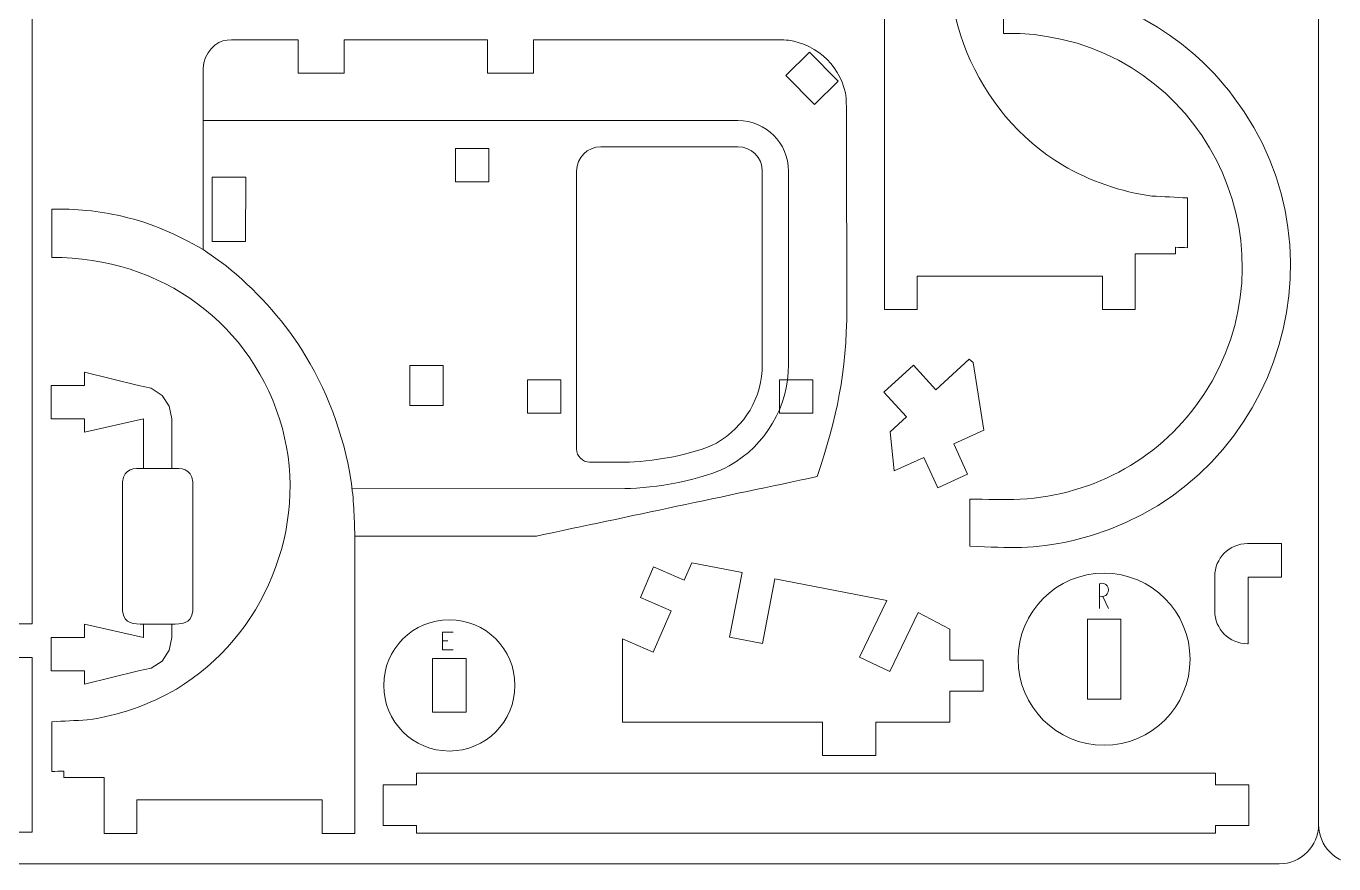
# Model space of a CAD drawing. Header units: centimetres. Extents: x -47.5 to 47.5, y -14.5 to 14.5.
# Drawn here: x -38.37 to -28.38, y -14.5 to -8.1 of the extents above; entities that cross this region are included whole.
import ezdxf

# ---------------------------------------------------------------- set-up
doc = ezdxf.new("R2010")
doc.units = ezdxf.units.CM
doc.header["$MEASUREMENT"] = 0
doc.layers.add('Camada 1', color=7, linetype='Continuous')

msp = doc.modelspace()

# ---------------------------------------------------------------- linework, layer by layer
at = {"layer": 'Camada 1', "color": 6, "lineweight": 9}
for points in [[(-47.2, 14.5), (-47.2, 14.5), (-28.8, 14.5), (-28.8, 14.5), (-28.8, 14.5), (-28.635, 14.5), (-28.5, 14.365), (-28.5, 14.2), (-28.5, 14.2), (-28.5, 14.2), (-28.5, -14.2), (-28.5, -14.2), (-28.5, -14.2), (-28.5, -14.365), (-28.635, -14.5), (-28.8, -14.5), (-28.8, -14.5), (-28.8, -14.5), (-47.2, -14.5), (-47.2, -14.5), (-47.2, -14.5), (-47.365, -14.5), (-47.5, -14.365), (-47.5, -14.2), (-47.5, -14.2), (-47.5, -14.2), (-47.5, 14.2), (-47.5, 14.2), (-47.5, 14.2), (-47.5, 14.365), (-47.365, 14.5), (-47.2, 14.5)], [(-28.2, 14.5), (-28.2, 14.5), (-9.8, 14.5), (-9.8, 14.5), (-9.8, 14.5), (-9.635, 14.5), (-9.5, 14.365), (-9.5, 14.2), (-9.5, 14.2), (-9.5, 14.2), (-9.5, -14.2), (-9.5, -14.2), (-9.5, -14.2), (-9.5, -14.365), (-9.635, -14.5), (-9.8, -14.5), (-9.8, -14.5), (-9.8, -14.5), (-28.2, -14.5), (-28.2, -14.5), (-28.2, -14.5), (-28.365, -14.5), (-28.5, -14.365), (-28.5, -14.2), (-28.5, -14.2), (-28.5, -14.2), (-28.5, 14.2), (-28.5, 14.2), (-28.5, 14.2), (-28.5, 14.365), (-28.365, 14.5), (-28.2, 14.5)]]:
    msp.add_open_spline(points, degree=3, knots=[0, 0, 0, 0, 0.1111111, 0.1111111, 0.1111111, 0.1111111, 0.2222222, 0.2222222, 0.2222222, 0.2222222, 0.3333333, 0.3333333, 0.3333333, 0.3333333, 0.4444444, 0.4444444, 0.4444444, 0.4444444, 0.5555556, 0.5555556, 0.5555556, 0.5555556, 0.6666667, 0.6666667, 0.6666667, 0.6666667, 0.7777778, 0.7777778, 0.7777778, 0.7777778, 1, 1, 1, 1], dxfattribs=at)
at = {"layer": 'Camada 1', "lineweight": 9}
for points, knots in [([(-38.73346, -0.84361), (-38.73346, -0.84361), (-38.73346, -0.58864), (-38.73346, -0.58864), (-38.73346, -0.58864), (-38.73346, -0.58864), (-38.32315, -0.58864), (-38.32315, -0.58864), (-38.32315, -0.58864), (-38.32315, -0.58864), (-38.32315, 5.99227), (-38.32315, 5.99227), (-38.32315, 5.99227), (-38.32315, 5.99227), (-37.48981, 5.99227), (-37.48981, 5.99227), (-37.48981, 5.99227), (-37.48981, 5.99227), (-37.4898, 8.38481), (-37.4898, 8.38481), (-37.4898, 8.38481), (-37.4898, 8.38481), (-38.18663, 8.38481), (-38.18663, 8.38481), (-38.18663, 8.38481), (-38.18663, 8.38481), (-38.18663, 7.891), (-38.18663, 7.891), (-38.18663, 7.891), (-38.18663, 7.891), (-38.4416, 7.891), (-38.4416, 7.891), (-38.4416, 7.891), (-38.4416, 7.891), (-38.4416, 8.38481), (-38.4416, 8.38481), (-38.4416, 8.38481), (-38.4416, 8.38481), (-39.14996, 8.3848), (-39.14996, 8.3848), (-39.14996, 8.3848), (-39.14996, 8.3848), (-39.14996, 8.19723), (-39.14996, 8.19723), (-39.14996, 8.19723), (-39.14996, 8.19723), (-39.55409, 8.19723), (-39.55409, 8.19723), (-39.55409, 8.19723), (-39.55409, 8.19723), (-39.55409, 7.68285), (-39.55409, 7.68285), (-39.55409, 7.68285), (-39.55409, 7.68285), (-39.76219, 7.68285), (-39.76219, 7.68285), (-39.76219, 7.68285), (-39.76219, 7.68285), (-39.76219, 7.3004), (-39.76219, 7.3004), (-39.76219, 7.3004), (-39.76219, 7.3004), (-39.9703, 7.3004), (-39.9703, 7.3004), (-39.9703, 7.3004), (-39.9703, 7.3004), (-39.9703, 6.91796), (-39.9703, 6.91796), (-39.9703, 6.91796), (-39.9703, 6.91796), (-40.17841, 6.91796), (-40.17841, 6.91796), (-40.17841, 6.91796), (-40.17841, 6.91796), (-40.17841, 6.53551), (-40.17841, 6.53551), (-40.17841, 6.53551), (-40.17841, 6.53551), (-40.38651, 6.53551), (-40.38651, 6.53551), (-40.38651, 6.53551), (-40.38651, 6.53551), (-40.38651, 6.15306), (-40.38651, 6.15306), (-40.38651, 6.15306), (-40.38651, 6.15306), (-39.16269, 6.15306), (-39.16269, 6.15306), (-39.16269, 6.15306), (-39.16269, 6.15306), (-39.16269, 5.8981), (-39.16269, 5.8981), (-39.16269, 5.8981), (-39.16269, 5.8981), (-40.38651, 5.8981), (-40.38651, 5.8981), (-40.38651, 5.8981), (-40.38651, 5.8981), (-40.38651, 5.59214), (-40.38651, 5.59214), (-40.38651, 5.59214), (-40.38651, 5.59214), (-40.17841, 5.59214), (-40.17841, 5.59214), (-40.17841, 5.59214), (-40.17841, 5.59214), (-40.17841, 5.28619), (-40.17841, 5.28619), (-40.17841, 5.28619), (-40.17841, 5.28619), (-39.9703, 5.28619), (-39.9703, 5.28619), (-39.9703, 5.28619), (-39.9703, 5.28619), (-39.9703, 4.98023), (-39.9703, 4.98023), (-39.9703, 4.98023), (-39.9703, 4.98023), (-39.76219, 4.98023), (-39.76219, 4.98023), (-39.76219, 4.98023), (-39.76219, 4.98023), (-39.76219, 4.36832), (-39.76219, 4.36832), (-39.76219, 4.36832), (-39.76219, 4.36832), (-39.55409, 4.36832), (-39.55409, 4.36832), (-39.55409, 4.36832), (-39.55409, 4.36832), (-39.5541, -14.00416), (-39.5541, -14.00416), (-39.5541, -14.00416), (-39.5541, -14.00416), (-39.28213, -14.00416), (-39.28213, -14.00416), (-39.28213, -14.00416), (-39.28213, -14.00416), (-39.28213, -14.25912), (-39.28213, -14.25912), (-39.28213, -14.25912), (-39.28213, -14.25912), (-39.01017, -14.25913), (-39.01017, -14.25913), (-39.01017, -14.25913), (-39.01017, -14.25913), (-39.01017, -14.00416), (-39.01017, -14.00416), (-39.01017, -14.00416), (-39.01017, -14.00416), (-38.73821, -14.00416), (-38.73821, -14.00416), (-38.73821, -14.00416), (-38.73821, -14.00416), (-38.73821, -14.25913), (-38.73821, -14.25913), (-38.73821, -14.25913), (-38.73821, -14.25913), (-38.32316, -14.25913), (-38.32316, -14.25913), (-38.32316, -14.25913), (-38.32316, -14.25913), (-38.32316, -12.92312), (-38.32316, -12.92312), (-38.32316, -12.92312), (-38.32316, -12.92312), (-38.73347, -12.92312), (-38.73347, -12.92312), (-38.73347, -12.92312), (-38.73347, -12.92312), (-38.73347, -12.66816), (-38.73347, -12.66816), (-38.73347, -12.66816), (-38.73347, -12.66816), (-38.32316, -12.66816), (-38.32316, -12.66816), (-38.32316, -12.66816), (-38.32316, -12.66816), (-38.32315, -4.13433), (-38.32315, -4.13433), (-38.32315, -4.13433), (-38.32315, -4.13433), (-38.73346, -4.13433), (-38.73346, -4.13433), (-38.73346, -4.13433), (-38.73346, -4.13433), (-38.73346, -3.87123), (-38.73346, -3.87123), (-38.73346, -3.87123), (-38.73346, -3.87123), (-38.32315, -3.87123), (-38.32315, -3.87123), (-38.32315, -3.87123), (-38.32315, -3.87123), (-38.32315, -0.84361), (-38.32315, -0.84361), (-38.32315, -0.84361), (-38.32315, -0.84361), (-38.73346, -0.84361), (-38.73346, -0.84361)], [0, 0, 0, 0, 0.0196078, 0.0196078, 0.0196078, 0.0196078, 0.0392157, 0.0392157, 0.0392157, 0.0392157, 0.0588235, 0.0588235, 0.0588235, 0.0588235, 0.0784314, 0.0784314, 0.0784314, 0.0784314, 0.0980392, 0.0980392, 0.0980392, 0.0980392, 0.1176471, 0.1176471, 0.1176471, 0.1176471, 0.1372549, 0.1372549, 0.1372549, 0.1372549, 0.1568627, 0.1568627, 0.1568627, 0.1568627, 0.1764706, 0.1764706, 0.1764706, 0.1764706, 0.1960784, 0.1960784, 0.1960784, 0.1960784, 0.2156863, 0.2156863, 0.2156863, 0.2156863, 0.2352941, 0.2352941, 0.2352941, 0.2352941, 0.254902, 0.254902, 0.254902, 0.254902, 0.2745098, 0.2745098, 0.2745098, 0.2745098, 0.2941176, 0.2941176, 0.2941176, 0.2941176, 0.3137255, 0.3137255, 0.3137255, 0.3137255, 0.3333333, 0.3333333, 0.3333333, 0.3333333, 0.3529412, 0.3529412, 0.3529412, 0.3529412, 0.372549, 0.372549, 0.372549, 0.372549, 0.3921569, 0.3921569, 0.3921569, 0.3921569, 0.4117647, 0.4117647, 0.4117647, 0.4117647, 0.4313725, 0.4313725, 0.4313725, 0.4313725, 0.4509804, 0.4509804, 0.4509804, 0.4509804, 0.4705882, 0.4705882, 0.4705882, 0.4705882, 0.4901961, 0.4901961, 0.4901961, 0.4901961, 0.5098039, 0.5098039, 0.5098039, 0.5098039, 0.5294118, 0.5294118, 0.5294118, 0.5294118, 0.5490196, 0.5490196, 0.5490196, 0.5490196, 0.5686275, 0.5686275, 0.5686275, 0.5686275, 0.5882353, 0.5882353, 0.5882353, 0.5882353, 0.6078431, 0.6078431, 0.6078431, 0.6078431, 0.627451, 0.627451, 0.627451, 0.627451, 0.6470588, 0.6470588, 0.6470588, 0.6470588, 0.6666667, 0.6666667, 0.6666667, 0.6666667, 0.6862745, 0.6862745, 0.6862745, 0.6862745, 0.7058824, 0.7058824, 0.7058824, 0.7058824, 0.7254902, 0.7254902, 0.7254902, 0.7254902, 0.745098, 0.745098, 0.745098, 0.745098, 0.7647059, 0.7647059, 0.7647059, 0.7647059, 0.7843137, 0.7843137, 0.7843137, 0.7843137, 0.8039216, 0.8039216, 0.8039216, 0.8039216, 0.8235294, 0.8235294, 0.8235294, 0.8235294, 0.8431373, 0.8431373, 0.8431373, 0.8431373, 0.8627451, 0.8627451, 0.8627451, 0.8627451, 0.8823529, 0.8823529, 0.8823529, 0.8823529, 0.9019608, 0.9019608, 0.9019608, 0.9019608, 0.9215686, 0.9215686, 0.9215686, 0.9215686, 0.9411765, 0.9411765, 0.9411765, 0.9411765, 0.9607843, 0.9607843, 0.9607843, 0.9607843, 1, 1, 1, 1]), ([(-35.05986, -4.2069), (-34.43342, -4.2069), (-33.80698, -4.2069), (-33.18055, -4.2069), (-33.18055, -4.2069), (-33.18055, -4.29189), (-33.18055, -4.37688), (-33.18055, -4.46187), (-33.18055, -4.46187), (-33.06375, -4.46187), (-32.94696, -4.46187), (-32.83016, -4.46187), (-32.83016, -4.46187), (-32.83016, -4.37688), (-32.83016, -4.29189), (-32.83016, -4.2069), (-32.83016, -4.2069), (-32.46496, -4.2069), (-32.09978, -4.2069), (-31.73458, -4.2069), (-31.73458, -4.2069), (-31.73458, -4.29189), (-31.73458, -4.37688), (-31.73458, -4.46187), (-31.73458, -4.46187), (-31.61779, -4.46187), (-31.501, -4.46187), (-31.3842, -4.46187), (-31.3842, -4.46187), (-31.3842, -4.37688), (-31.3842, -4.29189), (-31.3842, -4.2069), (-31.3842, -4.2069), (-31.20287, -4.20766), (-31.02155, -4.20842), (-30.84023, -4.20917), (-30.84023, -4.20917), (-30.75632, -4.21607), (-30.66262, -4.30777), (-30.65849, -4.42615), (-30.65849, -4.42615), (-30.65849, -4.88683), (-30.65849, -5.34751), (-30.65849, -5.80819), (-30.65849, -5.80819), (-30.43949, -5.69088), (-30.29785, -5.61575), (-30.03592, -5.55445), (-30.03592, -5.55445), (-29.86532, -5.51452), (-29.67632, -5.49562), (-29.50216, -5.50116), (-29.50216, -5.50116), (-29.50216, -5.62392), (-29.50216, -5.74668), (-29.50216, -5.86944), (-29.50216, -5.86944), (-30.34103, -5.86471), (-31.04484, -6.38092), (-31.2628, -7.17632), (-31.2628, -7.17632), (-31.46897, -7.9287), (-31.12001, -8.76685), (-30.45356, -9.16511), (-30.45356, -9.16511), (-30.25628, -9.283), (-30.00139, -9.37137), (-29.77348, -9.4009), (-29.77348, -9.4009), (-29.68305, -9.40558), (-29.5926, -9.41026), (-29.50216, -9.41494), (-29.50216, -9.41494), (-29.50216, -9.54163), (-29.50216, -9.66831), (-29.50216, -9.795), (-29.50216, -9.795), (-29.53241, -9.79404), (-29.56266, -9.79308), (-29.5929, -9.79212), (-29.5929, -9.79212), (-29.5929, -9.80847), (-29.5929, -9.82482), (-29.5929, -9.84118), (-29.5929, -9.84118), (-29.69562, -9.84118), (-29.79834, -9.84118), (-29.90106, -9.84118), (-29.90106, -9.84118), (-29.90106, -9.98325), (-29.90106, -10.12534), (-29.90106, -10.26742), (-29.90106, -10.26742), (-29.98443, -10.26742), (-30.06781, -10.26742), (-30.15118, -10.26742), (-30.15118, -10.26742), (-30.15118, -10.18243), (-30.15118, -10.09744), (-30.15118, -10.01245), (-30.15118, -10.01245), (-30.62281, -10.01245), (-31.09443, -10.01245), (-31.56605, -10.01245), (-31.56605, -10.01245), (-31.56605, -10.09744), (-31.56605, -10.18243), (-31.56605, -10.26742), (-31.56605, -10.26742), (-31.64942, -10.26742), (-31.7328, -10.26742), (-31.81617, -10.26742), (-31.81617, -10.26742), (-31.81617, -9.51073), (-31.81617, -8.75404), (-31.81617, -7.99735), (-31.81617, -7.99735), (-32.2785, -7.99735), (-32.74083, -7.99735), (-33.20316, -7.99735), (-33.20316, -7.99735), (-33.91798, -7.84581), (-34.63279, -7.69428), (-35.34761, -7.54275), (-35.34761, -7.54275), (-35.49848, -7.08709), (-35.57122, -6.75483), (-35.57415, -6.25715), (-35.57415, -6.25715), (-35.57269, -5.72279), (-35.57122, -5.18843), (-35.56975, -4.65408), (-35.56975, -4.65408), (-35.53967, -4.4255), (-35.35555, -4.24141), (-35.12699, -4.21131), (-35.12699, -4.21131), (-35.10461, -4.20985), (-35.08224, -4.20837), (-35.05986, -4.2069)], [0, 0, 0, 0, 0.0277778, 0.0277778, 0.0277778, 0.0277778, 0.0555556, 0.0555556, 0.0555556, 0.0555556, 0.0833333, 0.0833333, 0.0833333, 0.0833333, 0.1111111, 0.1111111, 0.1111111, 0.1111111, 0.1388889, 0.1388889, 0.1388889, 0.1388889, 0.1666667, 0.1666667, 0.1666667, 0.1666667, 0.1944444, 0.1944444, 0.1944444, 0.1944444, 0.2222222, 0.2222222, 0.2222222, 0.2222222, 0.25, 0.25, 0.25, 0.25, 0.2777778, 0.2777778, 0.2777778, 0.2777778, 0.3055556, 0.3055556, 0.3055556, 0.3055556, 0.3333333, 0.3333333, 0.3333333, 0.3333333, 0.3611111, 0.3611111, 0.3611111, 0.3611111, 0.3888889, 0.3888889, 0.3888889, 0.3888889, 0.4166667, 0.4166667, 0.4166667, 0.4166667, 0.4444444, 0.4444444, 0.4444444, 0.4444444, 0.4722222, 0.4722222, 0.4722222, 0.4722222, 0.5, 0.5, 0.5, 0.5, 0.5277778, 0.5277778, 0.5277778, 0.5277778, 0.5555556, 0.5555556, 0.5555556, 0.5555556, 0.5833333, 0.5833333, 0.5833333, 0.5833333, 0.6111111, 0.6111111, 0.6111111, 0.6111111, 0.6388889, 0.6388889, 0.6388889, 0.6388889, 0.6666667, 0.6666667, 0.6666667, 0.6666667, 0.6944444, 0.6944444, 0.6944444, 0.6944444, 0.7222222, 0.7222222, 0.7222222, 0.7222222, 0.75, 0.75, 0.75, 0.75, 0.7777778, 0.7777778, 0.7777778, 0.7777778, 0.8055556, 0.8055556, 0.8055556, 0.8055556, 0.8333333, 0.8333333, 0.8333333, 0.8333333, 0.8611111, 0.8611111, 0.8611111, 0.8611111, 0.8888889, 0.8888889, 0.8888889, 0.8888889, 0.9166667, 0.9166667, 0.9166667, 0.9166667, 0.9444444, 0.9444444, 0.9444444, 0.9444444, 1, 1, 1, 1]), ([(-31.16224, -11.71495), (-31.16224, -11.83501), (-31.16224, -11.95506), (-31.16224, -12.07512), (-31.16224, -12.07512), (-30.84623, -12.08519), (-30.69027, -12.10408), (-30.37352, -12.02995), (-30.37352, -12.02995), (-28.86134, -11.67606), (-28.21273, -9.87678), (-29.15108, -8.63934), (-29.15108, -8.63934), (-29.51897, -8.1542), (-30.07575, -7.84772), (-30.68247, -7.79655), (-30.68247, -7.79655), (-30.75717, -7.79024), (-30.83234, -7.79177), (-30.90728, -7.78937), (-30.90728, -7.78937), (-30.90728, -7.91292), (-30.90728, -8.03645), (-30.90728, -8.15998), (-30.90728, -8.15998), (-30.76782, -8.16077), (-30.72171, -8.15725), (-30.5749, -8.18134), (-30.5749, -8.18134), (-29.30549, -8.38959), (-28.66934, -9.84072), (-29.376, -10.91553), (-29.376, -10.91553), (-29.69255, -11.397), (-30.20521, -11.68315), (-30.78013, -11.71567), (-30.78013, -11.71567), (-30.90017, -11.72245), (-31.04011, -11.71495), (-31.16224, -11.71495)], [0, 0, 0, 0, 0.0909091, 0.0909091, 0.0909091, 0.0909091, 0.1818182, 0.1818182, 0.1818182, 0.1818182, 0.2727273, 0.2727273, 0.2727273, 0.2727273, 0.3636364, 0.3636364, 0.3636364, 0.3636364, 0.4545455, 0.4545455, 0.4545455, 0.4545455, 0.5454545, 0.5454545, 0.5454545, 0.5454545, 0.6363636, 0.6363636, 0.6363636, 0.6363636, 0.7272727, 0.7272727, 0.7272727, 0.7272727, 0.8181818, 0.8181818, 0.8181818, 0.8181818, 1, 1, 1, 1]), ([(-32.61644, -8.2069), (-33.24288, -8.2069), (-33.86932, -8.2069), (-34.49575, -8.2069), (-34.49575, -8.2069), (-34.49575, -8.29188), (-34.49575, -8.37687), (-34.49575, -8.46185), (-34.49575, -8.46185), (-34.61255, -8.46185), (-34.72934, -8.46185), (-34.84614, -8.46185), (-34.84614, -8.46185), (-34.84614, -8.37687), (-34.84614, -8.29188), (-34.84614, -8.2069), (-34.84614, -8.2069), (-35.21134, -8.2069), (-35.57652, -8.2069), (-35.94172, -8.2069), (-35.94172, -8.2069), (-35.94172, -8.29188), (-35.94172, -8.37687), (-35.94172, -8.46185), (-35.94172, -8.46185), (-36.05851, -8.46185), (-36.1753, -8.46185), (-36.2921, -8.46185), (-36.2921, -8.46185), (-36.2921, -8.37687), (-36.2921, -8.29188), (-36.2921, -8.2069), (-36.2921, -8.2069), (-36.47343, -8.20764), (-36.65475, -8.2084), (-36.83607, -8.20916), (-36.83607, -8.20916), (-36.91998, -8.21606), (-37.01368, -8.30777), (-37.01781, -8.42614), (-37.01781, -8.42614), (-37.01781, -8.88682), (-37.01781, -9.34751), (-37.01781, -9.80819), (-37.01781, -9.80819), (-37.23681, -9.69088), (-37.37845, -9.61575), (-37.64038, -9.55445), (-37.64038, -9.55445), (-37.81098, -9.51452), (-37.99998, -9.49562), (-38.17414, -9.50116), (-38.17414, -9.50116), (-38.17414, -9.62392), (-38.17414, -9.74669), (-38.17414, -9.86945), (-38.17414, -9.86945), (-37.33527, -9.86471), (-36.63146, -10.38092), (-36.4135, -11.17632), (-36.4135, -11.17632), (-36.20733, -11.9287), (-36.55629, -12.76685), (-37.22274, -13.16511), (-37.22274, -13.16511), (-37.42002, -13.283), (-37.67491, -13.37137), (-37.90282, -13.4009), (-37.90282, -13.4009), (-37.99325, -13.40558), (-38.0837, -13.41026), (-38.17414, -13.41494), (-38.17414, -13.41494), (-38.17414, -13.54163), (-38.17414, -13.66831), (-38.17414, -13.795), (-38.17414, -13.795), (-38.14389, -13.79404), (-38.11364, -13.79308), (-38.0834, -13.79212), (-38.0834, -13.79212), (-38.0834, -13.80847), (-38.0834, -13.82482), (-38.0834, -13.84118), (-38.0834, -13.84118), (-37.98068, -13.84118), (-37.87796, -13.84118), (-37.77524, -13.84118), (-37.77524, -13.84118), (-37.77524, -13.98325), (-37.77524, -14.12534), (-37.77524, -14.26742), (-37.77524, -14.26742), (-37.69187, -14.26742), (-37.60849, -14.26742), (-37.52512, -14.26742), (-37.52512, -14.26742), (-37.52512, -14.18243), (-37.52512, -14.09744), (-37.52512, -14.01245), (-37.52512, -14.01245), (-37.05349, -14.01245), (-36.58187, -14.01245), (-36.11025, -14.01245), (-36.11025, -14.01245), (-36.11025, -14.09744), (-36.11025, -14.18243), (-36.11025, -14.26742), (-36.11025, -14.26742), (-36.02688, -14.26742), (-35.9435, -14.26742), (-35.86013, -14.26742), (-35.86013, -14.26742), (-35.86013, -13.51073), (-35.86013, -12.75404), (-35.86013, -11.99735), (-35.86013, -11.99735), (-35.3978, -11.99735), (-34.93547, -11.99735), (-34.47314, -11.99735), (-34.47314, -11.99735), (-33.75832, -11.84581), (-33.04351, -11.69428), (-32.32869, -11.54275), (-32.32869, -11.54275), (-32.17782, -11.08709), (-32.10508, -10.75483), (-32.10215, -10.25715), (-32.10215, -10.25715), (-32.10361, -9.72279), (-32.10508, -9.18843), (-32.10655, -8.65407), (-32.10655, -8.65407), (-32.13663, -8.42549), (-32.32075, -8.2414), (-32.54931, -8.21129), (-32.54931, -8.21129), (-32.57169, -8.20984), (-32.59406, -8.20836), (-32.61644, -8.2069)], [0, 0, 0, 0, 0.0277778, 0.0277778, 0.0277778, 0.0277778, 0.0555556, 0.0555556, 0.0555556, 0.0555556, 0.0833333, 0.0833333, 0.0833333, 0.0833333, 0.1111111, 0.1111111, 0.1111111, 0.1111111, 0.1388889, 0.1388889, 0.1388889, 0.1388889, 0.1666667, 0.1666667, 0.1666667, 0.1666667, 0.1944444, 0.1944444, 0.1944444, 0.1944444, 0.2222222, 0.2222222, 0.2222222, 0.2222222, 0.25, 0.25, 0.25, 0.25, 0.2777778, 0.2777778, 0.2777778, 0.2777778, 0.3055556, 0.3055556, 0.3055556, 0.3055556, 0.3333333, 0.3333333, 0.3333333, 0.3333333, 0.3611111, 0.3611111, 0.3611111, 0.3611111, 0.3888889, 0.3888889, 0.3888889, 0.3888889, 0.4166667, 0.4166667, 0.4166667, 0.4166667, 0.4444444, 0.4444444, 0.4444444, 0.4444444, 0.4722222, 0.4722222, 0.4722222, 0.4722222, 0.5, 0.5, 0.5, 0.5, 0.5277778, 0.5277778, 0.5277778, 0.5277778, 0.5555556, 0.5555556, 0.5555556, 0.5555556, 0.5833333, 0.5833333, 0.5833333, 0.5833333, 0.6111111, 0.6111111, 0.6111111, 0.6111111, 0.6388889, 0.6388889, 0.6388889, 0.6388889, 0.6666667, 0.6666667, 0.6666667, 0.6666667, 0.6944444, 0.6944444, 0.6944444, 0.6944444, 0.7222222, 0.7222222, 0.7222222, 0.7222222, 0.75, 0.75, 0.75, 0.75, 0.7777778, 0.7777778, 0.7777778, 0.7777778, 0.8055556, 0.8055556, 0.8055556, 0.8055556, 0.8333333, 0.8333333, 0.8333333, 0.8333333, 0.8611111, 0.8611111, 0.8611111, 0.8611111, 0.8888889, 0.8888889, 0.8888889, 0.8888889, 0.9166667, 0.9166667, 0.9166667, 0.9166667, 0.9444444, 0.9444444, 0.9444444, 0.9444444, 1, 1, 1, 1]), ([(-31.13879, -10.67091), (-31.13879, -10.67091), (-31.0568, -11.18867), (-31.0568, -11.18867), (-31.0568, -11.18867), (-31.0568, -11.18867), (-31.28519, -11.2923), (-31.28519, -11.2923), (-31.28519, -11.2923), (-31.28519, -11.2923), (-31.17985, -11.52449), (-31.17985, -11.52449), (-31.17985, -11.52449), (-31.17985, -11.52449), (-31.40824, -11.62812), (-31.40824, -11.62812), (-31.40824, -11.62812), (-31.40824, -11.62812), (-31.51358, -11.39593), (-31.51358, -11.39593), (-31.51358, -11.39593), (-31.51358, -11.39593), (-31.74196, -11.49955), (-31.74196, -11.49955), (-31.74196, -11.49955), (-31.74196, -11.49955), (-31.77202, -11.20109), (-31.77202, -11.20109), (-31.77202, -11.20109), (-31.77202, -11.20109), (-31.64725, -11.0867), (-31.64725, -11.0867), (-31.64725, -11.0867), (-31.64725, -11.0867), (-31.8195, -10.89884), (-31.8195, -10.89884), (-31.8195, -10.89884), (-31.8195, -10.89884), (-31.59401, -10.69201), (-31.59401, -10.69201), (-31.59401, -10.69201), (-31.59401, -10.69201), (-31.42179, -10.87989), (-31.42179, -10.87989), (-31.42179, -10.87989), (-31.42179, -10.87989), (-31.16707, -10.6462), (-31.16707, -10.6462), (-31.16707, -10.6462), (-31.16707, -10.6462), (-31.13879, -10.67091), (-31.13879, -10.67091)], [0, 0, 0, 0, 0.0714286, 0.0714286, 0.0714286, 0.0714286, 0.1428571, 0.1428571, 0.1428571, 0.1428571, 0.2142857, 0.2142857, 0.2142857, 0.2142857, 0.2857143, 0.2857143, 0.2857143, 0.2857143, 0.3571429, 0.3571429, 0.3571429, 0.3571429, 0.4285714, 0.4285714, 0.4285714, 0.4285714, 0.5, 0.5, 0.5, 0.5, 0.5714286, 0.5714286, 0.5714286, 0.5714286, 0.6428571, 0.6428571, 0.6428571, 0.6428571, 0.7142857, 0.7142857, 0.7142857, 0.7142857, 0.7857143, 0.7857143, 0.7857143, 0.7857143, 0.8571429, 0.8571429, 0.8571429, 0.8571429, 1, 1, 1, 1]), ([(-37.92376, -11.10296), (-37.92376, -11.10296), (-38.17876, -11.10296), (-38.17876, -11.10296), (-38.17876, -11.10296), (-38.17876, -11.10296), (-38.17876, -10.84795), (-38.17876, -10.84795), (-38.17876, -10.84795), (-38.17876, -10.84795), (-37.92376, -10.84795), (-37.92376, -10.84795), (-37.92376, -10.84795), (-37.92376, -10.84795), (-37.92376, -10.74595), (-37.92376, -10.74595), (-37.92376, -10.74595), (-37.92376, -10.74595), (-37.51214, -10.84795), (-37.51214, -10.84795), (-37.51214, -10.84795), (-37.51214, -10.84795), (-37.41456, -10.86736), (-37.41456, -10.86736), (-37.41456, -10.86736), (-37.41456, -10.86736), (-37.33183, -10.92265), (-37.33183, -10.92265), (-37.33183, -10.92265), (-37.33183, -10.92265), (-37.27655, -11.00538), (-37.27655, -11.00538), (-37.27655, -11.00538), (-37.27655, -11.00538), (-37.25713, -11.10296), (-37.25713, -11.10296), (-37.25713, -11.10296), (-37.25713, -11.10296), (-37.25713, -11.48038), (-37.25713, -11.48038), (-37.25713, -11.48038), (-37.18949, -11.48038), (-37.10794, -11.47671), (-37.09753, -11.58238), (-37.09753, -11.58238), (-37.09753, -11.58238), (-37.09753, -12.56734), (-37.09753, -12.56734), (-37.09753, -12.56734), (-37.10794, -12.673), (-37.18947, -12.66935), (-37.25713, -12.66935), (-37.25713, -12.66935), (-37.25713, -12.66935), (-37.25713, -12.77135), (-37.25713, -12.77135), (-37.25713, -12.77135), (-37.25713, -12.77135), (-37.27655, -12.86894), (-37.27655, -12.86894), (-37.27655, -12.86894), (-37.27655, -12.86894), (-37.33183, -12.95167), (-37.33183, -12.95167), (-37.33183, -12.95167), (-37.33183, -12.95167), (-37.41456, -13.00695), (-37.41456, -13.00695), (-37.41456, -13.00695), (-37.41456, -13.00695), (-37.51214, -13.02636), (-37.51214, -13.02636), (-37.51214, -13.02636), (-37.51214, -13.02636), (-37.92376, -13.12836), (-37.92376, -13.12836), (-37.92376, -13.12836), (-37.92376, -13.12836), (-37.92376, -13.02636), (-37.92376, -13.02636), (-37.92376, -13.02636), (-37.92376, -13.02636), (-38.17876, -13.02636), (-38.17876, -13.02636), (-38.17876, -13.02636), (-38.17876, -13.02636), (-38.17876, -12.77135), (-38.17876, -12.77135), (-38.17876, -12.77135), (-38.17876, -12.77135), (-37.92376, -12.77135), (-37.92376, -12.77135), (-37.92376, -12.77135), (-37.92376, -12.77135), (-37.92376, -12.66935), (-37.92376, -12.66935), (-37.92376, -12.66935), (-37.92376, -12.66935), (-37.47435, -12.77135), (-37.47435, -12.77135), (-37.47435, -12.77135), (-37.47435, -12.77135), (-37.47435, -12.66935), (-37.47435, -12.66935), (-37.47435, -12.66935), (-37.54203, -12.66935), (-37.62355, -12.673), (-37.63395, -12.56734), (-37.63395, -12.56734), (-37.63395, -12.56734), (-37.63395, -11.58238), (-37.63395, -11.58238), (-37.63395, -11.58238), (-37.62355, -11.47671), (-37.54201, -11.48038), (-37.47435, -11.48038), (-37.47435, -11.48038), (-37.47435, -11.48038), (-37.47435, -11.10296), (-37.47435, -11.10296), (-37.47435, -11.10296), (-37.47435, -11.10296), (-37.92376, -11.20496), (-37.92376, -11.20496), (-37.92376, -11.20496), (-37.92376, -11.20496), (-37.92376, -11.10296), (-37.92376, -11.10296)], [0, 0, 0, 0, 0.030303, 0.030303, 0.030303, 0.030303, 0.0606061, 0.0606061, 0.0606061, 0.0606061, 0.0909091, 0.0909091, 0.0909091, 0.0909091, 0.1212121, 0.1212121, 0.1212121, 0.1212121, 0.1515152, 0.1515152, 0.1515152, 0.1515152, 0.1818182, 0.1818182, 0.1818182, 0.1818182, 0.2121212, 0.2121212, 0.2121212, 0.2121212, 0.2424242, 0.2424242, 0.2424242, 0.2424242, 0.2727273, 0.2727273, 0.2727273, 0.2727273, 0.3030303, 0.3030303, 0.3030303, 0.3030303, 0.3333333, 0.3333333, 0.3333333, 0.3333333, 0.3636364, 0.3636364, 0.3636364, 0.3636364, 0.3939394, 0.3939394, 0.3939394, 0.3939394, 0.4242424, 0.4242424, 0.4242424, 0.4242424, 0.4545455, 0.4545455, 0.4545455, 0.4545455, 0.4848485, 0.4848485, 0.4848485, 0.4848485, 0.5151515, 0.5151515, 0.5151515, 0.5151515, 0.5454545, 0.5454545, 0.5454545, 0.5454545, 0.5757576, 0.5757576, 0.5757576, 0.5757576, 0.6060606, 0.6060606, 0.6060606, 0.6060606, 0.6363636, 0.6363636, 0.6363636, 0.6363636, 0.6666667, 0.6666667, 0.6666667, 0.6666667, 0.6969697, 0.6969697, 0.6969697, 0.6969697, 0.7272727, 0.7272727, 0.7272727, 0.7272727, 0.7575758, 0.7575758, 0.7575758, 0.7575758, 0.7878788, 0.7878788, 0.7878788, 0.7878788, 0.8181818, 0.8181818, 0.8181818, 0.8181818, 0.8484848, 0.8484848, 0.8484848, 0.8484848, 0.8787879, 0.8787879, 0.8787879, 0.8787879, 0.9090909, 0.9090909, 0.9090909, 0.9090909, 0.9393939, 0.9393939, 0.9393939, 0.9393939, 1, 1, 1, 1]), ([(-28.78315, -12.05465), (-28.78315, -12.05465), (-28.78315, -12.30967), (-28.78315, -12.30967), (-28.78315, -12.30967), (-28.78315, -12.30967), (-29.03815, -12.30967), (-29.03815, -12.30967), (-29.03815, -12.30967), (-29.03815, -12.30967), (-29.03815, -12.81968), (-29.03815, -12.81968), (-29.03815, -12.81968), (-29.03815, -12.81968), (-29.04316, -12.81968), (-29.04316, -12.81968), (-29.04316, -12.81968), (-29.18067, -12.81968), (-29.29316, -12.70717), (-29.29316, -12.56969), (-29.29316, -12.56969), (-29.29316, -12.56969), (-29.29316, -12.30464), (-29.29316, -12.30464), (-29.29316, -12.30464), (-29.29316, -12.16715), (-29.18067, -12.05465), (-29.04316, -12.05465), (-29.04316, -12.05465), (-29.04316, -12.05465), (-28.78315, -12.05465), (-28.78315, -12.05465)], [0, 0, 0, 0, 0.1111111, 0.1111111, 0.1111111, 0.1111111, 0.2222222, 0.2222222, 0.2222222, 0.2222222, 0.3333333, 0.3333333, 0.3333333, 0.3333333, 0.4444444, 0.4444444, 0.4444444, 0.4444444, 0.5555556, 0.5555556, 0.5555556, 0.5555556, 0.6666667, 0.6666667, 0.6666667, 0.6666667, 0.7777778, 0.7777778, 0.7777778, 0.7777778, 1, 1, 1, 1]), ([(-31.31557, -12.94539), (-31.31557, -12.94539), (-31.06061, -12.94539), (-31.06061, -12.94539), (-31.06061, -12.94539), (-31.06061, -12.94539), (-31.06061, -13.18171), (-31.06061, -13.18171), (-31.06061, -13.18171), (-31.06061, -13.18171), (-31.31557, -13.18171), (-31.31557, -13.18171), (-31.31557, -13.18171), (-31.31557, -13.18171), (-31.31557, -13.41801), (-31.31557, -13.41801), (-31.31557, -13.41801), (-31.31557, -13.41801), (-31.88063, -13.41801), (-31.88063, -13.41801), (-31.88063, -13.41801), (-31.88063, -13.41801), (-31.88063, -13.67298), (-31.88063, -13.67298), (-31.88063, -13.67298), (-31.88063, -13.67298), (-32.28856, -13.67298), (-32.28856, -13.67298), (-32.28856, -13.67298), (-32.28856, -13.67298), (-32.28856, -13.41801), (-32.28856, -13.41801), (-32.28856, -13.41801), (-32.28856, -13.41801), (-33.81569, -13.41801), (-33.81569, -13.41801), (-33.81569, -13.41801), (-33.81569, -13.41801), (-33.81569, -12.78258), (-33.81569, -12.78258), (-33.81569, -12.78258), (-33.81569, -12.78258), (-33.58165, -12.88372), (-33.58165, -12.88372), (-33.58165, -12.88372), (-33.58165, -12.88372), (-33.44534, -12.56831), (-33.44534, -12.56831), (-33.44534, -12.56831), (-33.44534, -12.56831), (-33.67939, -12.46716), (-33.67939, -12.46716), (-33.67939, -12.46716), (-33.67939, -12.46716), (-33.57824, -12.23312), (-33.57824, -12.23312), (-33.57824, -12.23312), (-33.57824, -12.23312), (-33.3442, -12.33427), (-33.3442, -12.33427), (-33.3442, -12.33427), (-33.3442, -12.33427), (-33.28675, -12.20135), (-33.28675, -12.20135), (-33.28675, -12.20135), (-33.28675, -12.20135), (-32.90235, -12.27573), (-32.90235, -12.27573), (-32.90235, -12.27573), (-32.90235, -12.27573), (-32.99776, -12.76881), (-32.99776, -12.76881), (-32.99776, -12.76881), (-32.99776, -12.76881), (-32.74744, -12.81725), (-32.74744, -12.81725), (-32.74744, -12.81725), (-32.74744, -12.81725), (-32.65203, -12.32417), (-32.65203, -12.32417), (-32.65203, -12.32417), (-32.65203, -12.32417), (-31.79643, -12.48973), (-31.79643, -12.48973), (-31.79643, -12.48973), (-31.79643, -12.48973), (-32.00498, -12.92141), (-32.00498, -12.92141), (-32.00498, -12.92141), (-32.00498, -12.92141), (-31.7754, -13.03232), (-31.7754, -13.03232), (-31.7754, -13.03232), (-31.7754, -13.03232), (-31.55749, -12.58127), (-31.55749, -12.58127), (-31.55749, -12.58127), (-31.55749, -12.58127), (-31.31557, -12.70908), (-31.31557, -12.70908), (-31.31557, -12.70908), (-31.31557, -12.70908), (-31.31557, -12.94539), (-31.31557, -12.94539)], [0, 0, 0, 0, 0.037037, 0.037037, 0.037037, 0.037037, 0.0740741, 0.0740741, 0.0740741, 0.0740741, 0.1111111, 0.1111111, 0.1111111, 0.1111111, 0.1481481, 0.1481481, 0.1481481, 0.1481481, 0.1851852, 0.1851852, 0.1851852, 0.1851852, 0.2222222, 0.2222222, 0.2222222, 0.2222222, 0.2592593, 0.2592593, 0.2592593, 0.2592593, 0.2962963, 0.2962963, 0.2962963, 0.2962963, 0.3333333, 0.3333333, 0.3333333, 0.3333333, 0.3703704, 0.3703704, 0.3703704, 0.3703704, 0.4074074, 0.4074074, 0.4074074, 0.4074074, 0.4444444, 0.4444444, 0.4444444, 0.4444444, 0.4814815, 0.4814815, 0.4814815, 0.4814815, 0.5185185, 0.5185185, 0.5185185, 0.5185185, 0.5555556, 0.5555556, 0.5555556, 0.5555556, 0.5925926, 0.5925926, 0.5925926, 0.5925926, 0.6296296, 0.6296296, 0.6296296, 0.6296296, 0.6666667, 0.6666667, 0.6666667, 0.6666667, 0.7037037, 0.7037037, 0.7037037, 0.7037037, 0.7407407, 0.7407407, 0.7407407, 0.7407407, 0.7777778, 0.7777778, 0.7777778, 0.7777778, 0.8148148, 0.8148148, 0.8148148, 0.8148148, 0.8518519, 0.8518519, 0.8518519, 0.8518519, 0.8888889, 0.8888889, 0.8888889, 0.8888889, 0.9259259, 0.9259259, 0.9259259, 0.9259259, 1, 1, 1, 1]), ([(-30.13814, -12.28021), (-29.77532, -12.28021), (-29.4812, -12.57434), (-29.4812, -12.93716), (-29.4812, -12.93716), (-29.4812, -13.29998), (-29.77532, -13.59411), (-30.13814, -13.59411), (-30.13814, -13.59411), (-30.50096, -13.59411), (-30.79509, -13.29998), (-30.79509, -12.93716), (-30.79509, -12.93716), (-30.79509, -12.57434), (-30.50096, -12.28021), (-30.13814, -12.28021)], [0, 0, 0, 0, 0.2, 0.2, 0.2, 0.2, 0.4, 0.4, 0.4, 0.4, 0.6, 0.6, 0.6, 0.6, 1, 1, 1, 1]), ([(-35.13815, -12.63597), (-34.86134, -12.63597), (-34.63695, -12.86035), (-34.63695, -13.13716), (-34.63695, -13.13716), (-34.63695, -13.41397), (-34.86134, -13.63835), (-35.13815, -13.63835), (-35.13815, -13.63835), (-35.41496, -13.63835), (-35.63935, -13.41397), (-35.63935, -13.13716), (-35.63935, -13.13716), (-35.63935, -12.86035), (-35.41496, -12.63597), (-35.13815, -12.63597)], [0, 0, 0, 0, 0.2, 0.2, 0.2, 0.2, 0.4, 0.4, 0.4, 0.4, 0.6, 0.6, 0.6, 0.6, 1, 1, 1, 1]), ([(-35.38805, -14.26566), (-35.38805, -14.26566), (-29.28827, -14.26566), (-29.28827, -14.26566), (-29.28827, -14.26566), (-29.28827, -14.26566), (-29.28827, -14.20722), (-29.28827, -14.20722), (-29.28827, -14.20722), (-29.28827, -14.20722), (-29.0333, -14.20722), (-29.0333, -14.20722), (-29.0333, -14.20722), (-29.0333, -14.20722), (-29.0333, -13.89576), (-29.0333, -13.89576), (-29.0333, -13.89576), (-29.0333, -13.89576), (-29.28827, -13.89576), (-29.28827, -13.89576), (-29.28827, -13.89576), (-29.28827, -13.89576), (-29.28827, -13.80866), (-29.28827, -13.80866), (-29.28827, -13.80866), (-29.28827, -13.80866), (-35.38805, -13.80866), (-35.38805, -13.80866), (-35.38805, -13.80866), (-35.38805, -13.80866), (-35.38805, -13.89576), (-35.38805, -13.89576), (-35.38805, -13.89576), (-35.38805, -13.89576), (-35.643, -13.89576), (-35.643, -13.89576), (-35.643, -13.89576), (-35.643, -13.89576), (-35.643, -14.20722), (-35.643, -14.20722), (-35.643, -14.20722), (-35.643, -14.20722), (-35.38805, -14.20722), (-35.38805, -14.20722), (-35.38805, -14.20722), (-35.38805, -14.20722), (-35.38805, -14.26566), (-35.38805, -14.26566)], [0, 0, 0, 0, 0.0769231, 0.0769231, 0.0769231, 0.0769231, 0.1538462, 0.1538462, 0.1538462, 0.1538462, 0.2307692, 0.2307692, 0.2307692, 0.2307692, 0.3076923, 0.3076923, 0.3076923, 0.3076923, 0.3846154, 0.3846154, 0.3846154, 0.3846154, 0.4615385, 0.4615385, 0.4615385, 0.4615385, 0.5384615, 0.5384615, 0.5384615, 0.5384615, 0.6153846, 0.6153846, 0.6153846, 0.6153846, 0.6923077, 0.6923077, 0.6923077, 0.6923077, 0.7692308, 0.7692308, 0.7692308, 0.7692308, 0.8461538, 0.8461538, 0.8461538, 0.8461538, 1, 1, 1, 1])]:
    msp.add_open_spline(points, degree=3, knots=knots, dxfattribs=at)
at = {"layer": 'Camada 1', "color": 114, "lineweight": 9}
for points, knots in [([(-32.38658, -8.30134), (-32.38658, -8.30134), (-32.16836, -8.52357), (-32.16836, -8.52357), (-32.16836, -8.52357), (-32.16836, -8.52357), (-32.35029, -8.7022), (-32.35029, -8.7022), (-32.35029, -8.7022), (-32.35029, -8.7022), (-32.5685, -8.47996), (-32.5685, -8.47996), (-32.5685, -8.47996), (-32.5685, -8.47996), (-32.38658, -8.30134), (-32.38658, -8.30134)], [0, 0, 0, 0, 0.2, 0.2, 0.2, 0.2, 0.4, 0.4, 0.4, 0.4, 0.6, 0.6, 0.6, 0.6, 1, 1, 1, 1]), ([(-35.0919, -9.03641), (-35.0919, -9.03641), (-35.0919, -9.29136), (-35.0919, -9.29136), (-35.0919, -9.29136), (-35.0919, -9.29136), (-34.83693, -9.29136), (-34.83693, -9.29136), (-34.83693, -9.29136), (-34.83693, -9.29136), (-34.83693, -9.03641), (-34.83693, -9.03641), (-34.83693, -9.03641), (-34.83693, -9.03641), (-35.0919, -9.03641), (-35.0919, -9.03641)], [0, 0, 0, 0, 0.2, 0.2, 0.2, 0.2, 0.4, 0.4, 0.4, 0.4, 0.6, 0.6, 0.6, 0.6, 1, 1, 1, 1]), ([(-34.16619, -11.33208), (-34.16619, -11.33208), (-34.16619, -9.20987), (-34.16619, -9.20987), (-34.16619, -9.20987), (-34.16619, -9.10748), (-34.08404, -9.0247), (-33.98103, -9.0247), (-33.98103, -9.0247), (-33.98103, -9.0247), (-32.93376, -9.0247), (-32.93376, -9.0247), (-32.93376, -9.0247), (-32.83081, -9.0247), (-32.74861, -9.10726), (-32.74861, -9.20987), (-32.74861, -9.20987), (-32.74861, -9.20987), (-32.74861, -10.68705), (-32.74861, -10.68705), (-32.74861, -10.68705), (-32.74861, -10.93781), (-32.88068, -11.16358), (-33.09897, -11.2865), (-33.09897, -11.2865), (-33.25583, -11.37483), (-33.62351, -11.43442), (-33.79644, -11.4335), (-33.79644, -11.4335), (-33.79644, -11.4335), (-34.06672, -11.43207), (-34.06672, -11.43207), (-34.06672, -11.43207), (-34.12161, -11.43178), (-34.16619, -11.38697), (-34.16619, -11.33208)], [0, 0, 0, 0, 0.1, 0.1, 0.1, 0.1, 0.2, 0.2, 0.2, 0.2, 0.3, 0.3, 0.3, 0.3, 0.4, 0.4, 0.4, 0.4, 0.5, 0.5, 0.5, 0.5, 0.6, 0.6, 0.6, 0.6, 0.7, 0.7, 0.7, 0.7, 0.8, 0.8, 0.8, 0.8, 1, 1, 1, 1]), ([(-36.69354, -9.25623), (-36.69354, -9.25623), (-36.94851, -9.25623), (-36.94851, -9.25623), (-36.94851, -9.25623), (-36.94851, -9.25623), (-36.94851, -9.74865), (-36.94851, -9.74865), (-36.94851, -9.74865), (-36.94851, -9.74865), (-36.69362, -9.74861), (-36.69362, -9.74861), (-36.69362, -9.74861), (-36.69362, -9.74861), (-36.69354, -9.25623), (-36.69354, -9.25623)], [0, 0, 0, 0, 0.2, 0.2, 0.2, 0.2, 0.4, 0.4, 0.4, 0.4, 0.6, 0.6, 0.6, 0.6, 1, 1, 1, 1]), ([(-35.43952, -10.99977), (-35.43952, -10.99977), (-35.18456, -10.99977), (-35.18456, -10.99977), (-35.18456, -10.99977), (-35.18456, -10.99977), (-35.18456, -10.69382), (-35.18456, -10.69382), (-35.18456, -10.69382), (-35.18456, -10.69382), (-35.43952, -10.69382), (-35.43952, -10.69382), (-35.43952, -10.69382), (-35.43952, -10.69382), (-35.43952, -10.99977), (-35.43952, -10.99977)], [0, 0, 0, 0, 0.2, 0.2, 0.2, 0.2, 0.4, 0.4, 0.4, 0.4, 0.6, 0.6, 0.6, 0.6, 1, 1, 1, 1]), ([(-34.28552, -10.80425), (-34.28552, -10.80425), (-34.54049, -10.80425), (-34.54049, -10.80425), (-34.54049, -10.80425), (-34.54049, -10.80425), (-34.54049, -11.05921), (-34.54049, -11.05921), (-34.54049, -11.05921), (-34.54049, -11.05921), (-34.28552, -11.05921), (-34.28552, -11.05921), (-34.28552, -11.05921), (-34.28552, -11.05921), (-34.28552, -10.80425), (-34.28552, -10.80425)], [0, 0, 0, 0, 0.2, 0.2, 0.2, 0.2, 0.4, 0.4, 0.4, 0.4, 0.6, 0.6, 0.6, 0.6, 1, 1, 1, 1]), ([(-32.61744, -10.80425), (-32.61744, -10.80425), (-32.61744, -11.05921), (-32.61744, -11.05921), (-32.61744, -11.05921), (-32.61744, -11.05921), (-32.36247, -11.05921), (-32.36247, -11.05921), (-32.36247, -11.05921), (-32.36247, -11.05921), (-32.36247, -10.80425), (-32.36247, -10.80425), (-32.36247, -10.80425), (-32.36247, -10.80425), (-32.61744, -10.80425), (-32.61744, -10.80425)], [0, 0, 0, 0, 0.2, 0.2, 0.2, 0.2, 0.4, 0.4, 0.4, 0.4, 0.6, 0.6, 0.6, 0.6, 1, 1, 1, 1]), ([(-30.26562, -12.63121), (-30.26562, -12.63121), (-30.01066, -12.63121), (-30.01066, -12.63121), (-30.01066, -12.63121), (-30.01066, -12.63121), (-30.01066, -13.24311), (-30.01066, -13.24311), (-30.01066, -13.24311), (-30.01066, -13.24311), (-30.26562, -13.24311), (-30.26562, -13.24311), (-30.26562, -13.24311), (-30.26562, -13.24311), (-30.26562, -12.63121), (-30.26562, -12.63121)], [0, 0, 0, 0, 0.2, 0.2, 0.2, 0.2, 0.4, 0.4, 0.4, 0.4, 0.6, 0.6, 0.6, 0.6, 1, 1, 1, 1]), ([(-35.01045, -12.93265), (-35.01045, -12.93265), (-35.01045, -13.3407), (-35.01045, -13.3407), (-35.01045, -13.3407), (-35.01045, -13.3407), (-35.26548, -13.3407), (-35.26548, -13.3407), (-35.26548, -13.3407), (-35.26548, -13.3407), (-35.26548, -12.93265), (-35.26548, -12.93265), (-35.26548, -12.93265), (-35.26548, -12.93265), (-35.01045, -12.93265), (-35.01045, -12.93265)], [0, 0, 0, 0, 0.2, 0.2, 0.2, 0.2, 0.4, 0.4, 0.4, 0.4, 0.6, 0.6, 0.6, 0.6, 1, 1, 1, 1])]:
    msp.add_open_spline(points, degree=3, knots=knots, dxfattribs=at)
at = {"layer": 'Camada 1', "color": 5, "lineweight": 9}
for points, knots in [([(-35.88131, -11.63207), (-35.88131, -11.63207), (-33.7975, -11.6335), (-33.7975, -11.6335), (-33.7975, -11.6335), (-33.57953, -11.63465), (-33.18937, -11.56694), (-33.00084, -11.46077), (-33.00084, -11.46077), (-32.71953, -11.30236), (-32.54861, -11.0099), (-32.54861, -10.68705), (-32.54861, -10.68705), (-32.54861, -10.68705), (-32.54861, -9.20987), (-32.54861, -9.20987), (-32.54861, -9.20987), (-32.54861, -8.99673), (-32.72058, -8.8247), (-32.93376, -8.8247), (-32.93376, -8.8247), (-32.93376, -8.8247), (-37.01781, -8.8247), (-37.01781, -8.8247)], [0, 0, 0, 0, 0.1428571, 0.1428571, 0.1428571, 0.1428571, 0.2857143, 0.2857143, 0.2857143, 0.2857143, 0.4285714, 0.4285714, 0.4285714, 0.4285714, 0.5714286, 0.5714286, 0.5714286, 0.5714286, 0.7142857, 0.7142857, 0.7142857, 0.7142857, 1, 1, 1, 1]), ([(-35.86013, -11.99735), (-35.86435, -11.84725), (-35.86681, -11.71948), (-35.89011, -11.56845), (-35.89011, -11.56845), (-35.94315, -11.22482), (-36.08035, -10.8619), (-36.26791, -10.56913), (-36.26791, -10.56913), (-36.41496, -10.33957), (-36.62938, -10.10306), (-36.84345, -9.93426), (-36.84345, -9.93426), (-36.84345, -9.93426), (-37.01781, -9.80819), (-37.01781, -9.80819)], [0, 0, 0, 0, 0.2, 0.2, 0.2, 0.2, 0.4, 0.4, 0.4, 0.4, 0.6, 0.6, 0.6, 0.6, 1, 1, 1, 1]), ([(-30.17265, -12.54925), (-30.17265, -12.54925), (-30.17265, -12.36073), (-30.17265, -12.36073), (-30.17265, -12.36073), (-30.15155, -12.35248), (-30.12754, -12.35926), (-30.11387, -12.37732), (-30.11387, -12.37732), (-30.10021, -12.39539), (-30.10021, -12.42033), (-30.11387, -12.4384), (-30.11387, -12.4384), (-30.12754, -12.45646), (-30.15155, -12.46324), (-30.17265, -12.45499)], [0, 0, 0, 0, 0.2, 0.2, 0.2, 0.2, 0.4, 0.4, 0.4, 0.4, 0.6, 0.6, 0.6, 0.6, 1, 1, 1, 1]), ([(-35.10799, -12.86492), (-35.10799, -12.86492), (-35.19067, -12.86492), (-35.19067, -12.86492), (-35.19067, -12.86492), (-35.19067, -12.86492), (-35.19067, -12.73096), (-35.19067, -12.73096), (-35.19067, -12.73096), (-35.19067, -12.73096), (-35.10799, -12.73096), (-35.10799, -12.73096)], [0, 0, 0, 0, 0.25, 0.25, 0.25, 0.25, 0.5, 0.5, 0.5, 0.5, 1, 1, 1, 1])]:
    msp.add_open_spline(points, degree=3, knots=knots, dxfattribs=at)
for points in [[(-37.47434, -11.48038), (-37.47434, -11.48038), (-37.25713, -11.48038), (-37.25713, -11.48038)], [(-30.10362, -12.54925), (-30.10362, -12.54925), (-30.14632, -12.45784), (-30.14632, -12.45784)], [(-37.25713, -12.66935), (-37.25713, -12.66935), (-37.47434, -12.66935), (-37.47434, -12.66935)], [(-35.19067, -12.79794), (-35.19067, -12.79794), (-35.14933, -12.79794), (-35.14933, -12.79794)]]:
    msp.add_open_spline(points, degree=3, dxfattribs=at)

doc.saveas('drawing.dxf')
